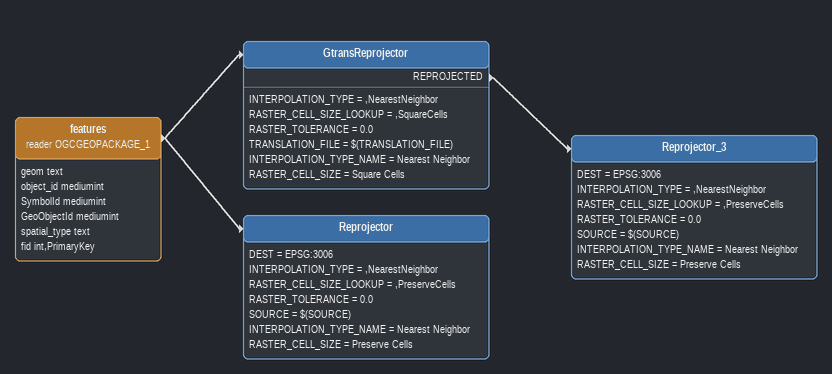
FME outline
features (reader OGCGEOPACKAGE_1)
    attributes: geom text, object_id mediumint, SymbolId mediumint, GeoObjectId mediumint, spatial_type text, fid int,PrimaryKey
    -> Reprojector
    -> GtransReprojector
GtransReprojector
    INTERPOLATION_TYPE = ,NearestNeighbor
    RASTER_CELL_SIZE_LOOKUP = ,SquareCells
    RASTER_TOLERANCE = 0.0
    TRANSLATION_FILE = $(TRANSLATION_FILE)
    INTERPOLATION_TYPE_NAME = Nearest Neighbor
    RASTER_CELL_SIZE = Square Cells
    REPROJECTED -> Reprojector_3
Reprojector_3
    DEST = EPSG:3006
    INTERPOLATION_TYPE = ,NearestNeighbor
    RASTER_CELL_SIZE_LOOKUP = ,PreserveCells
    RASTER_TOLERANCE = 0.0
    SOURCE = $(SOURCE)
    INTERPOLATION_TYPE_NAME = Nearest Neighbor
    RASTER_CELL_SIZE = Preserve Cells
Reprojector
    DEST = EPSG:3006
    INTERPOLATION_TYPE = ,NearestNeighbor
    RASTER_CELL_SIZE_LOOKUP = ,PreserveCells
    RASTER_TOLERANCE = 0.0
    SOURCE = $(SOURCE)
    INTERPOLATION_TYPE_NAME = Nearest Neighbor
    RASTER_CELL_SIZE = Preserve Cells
